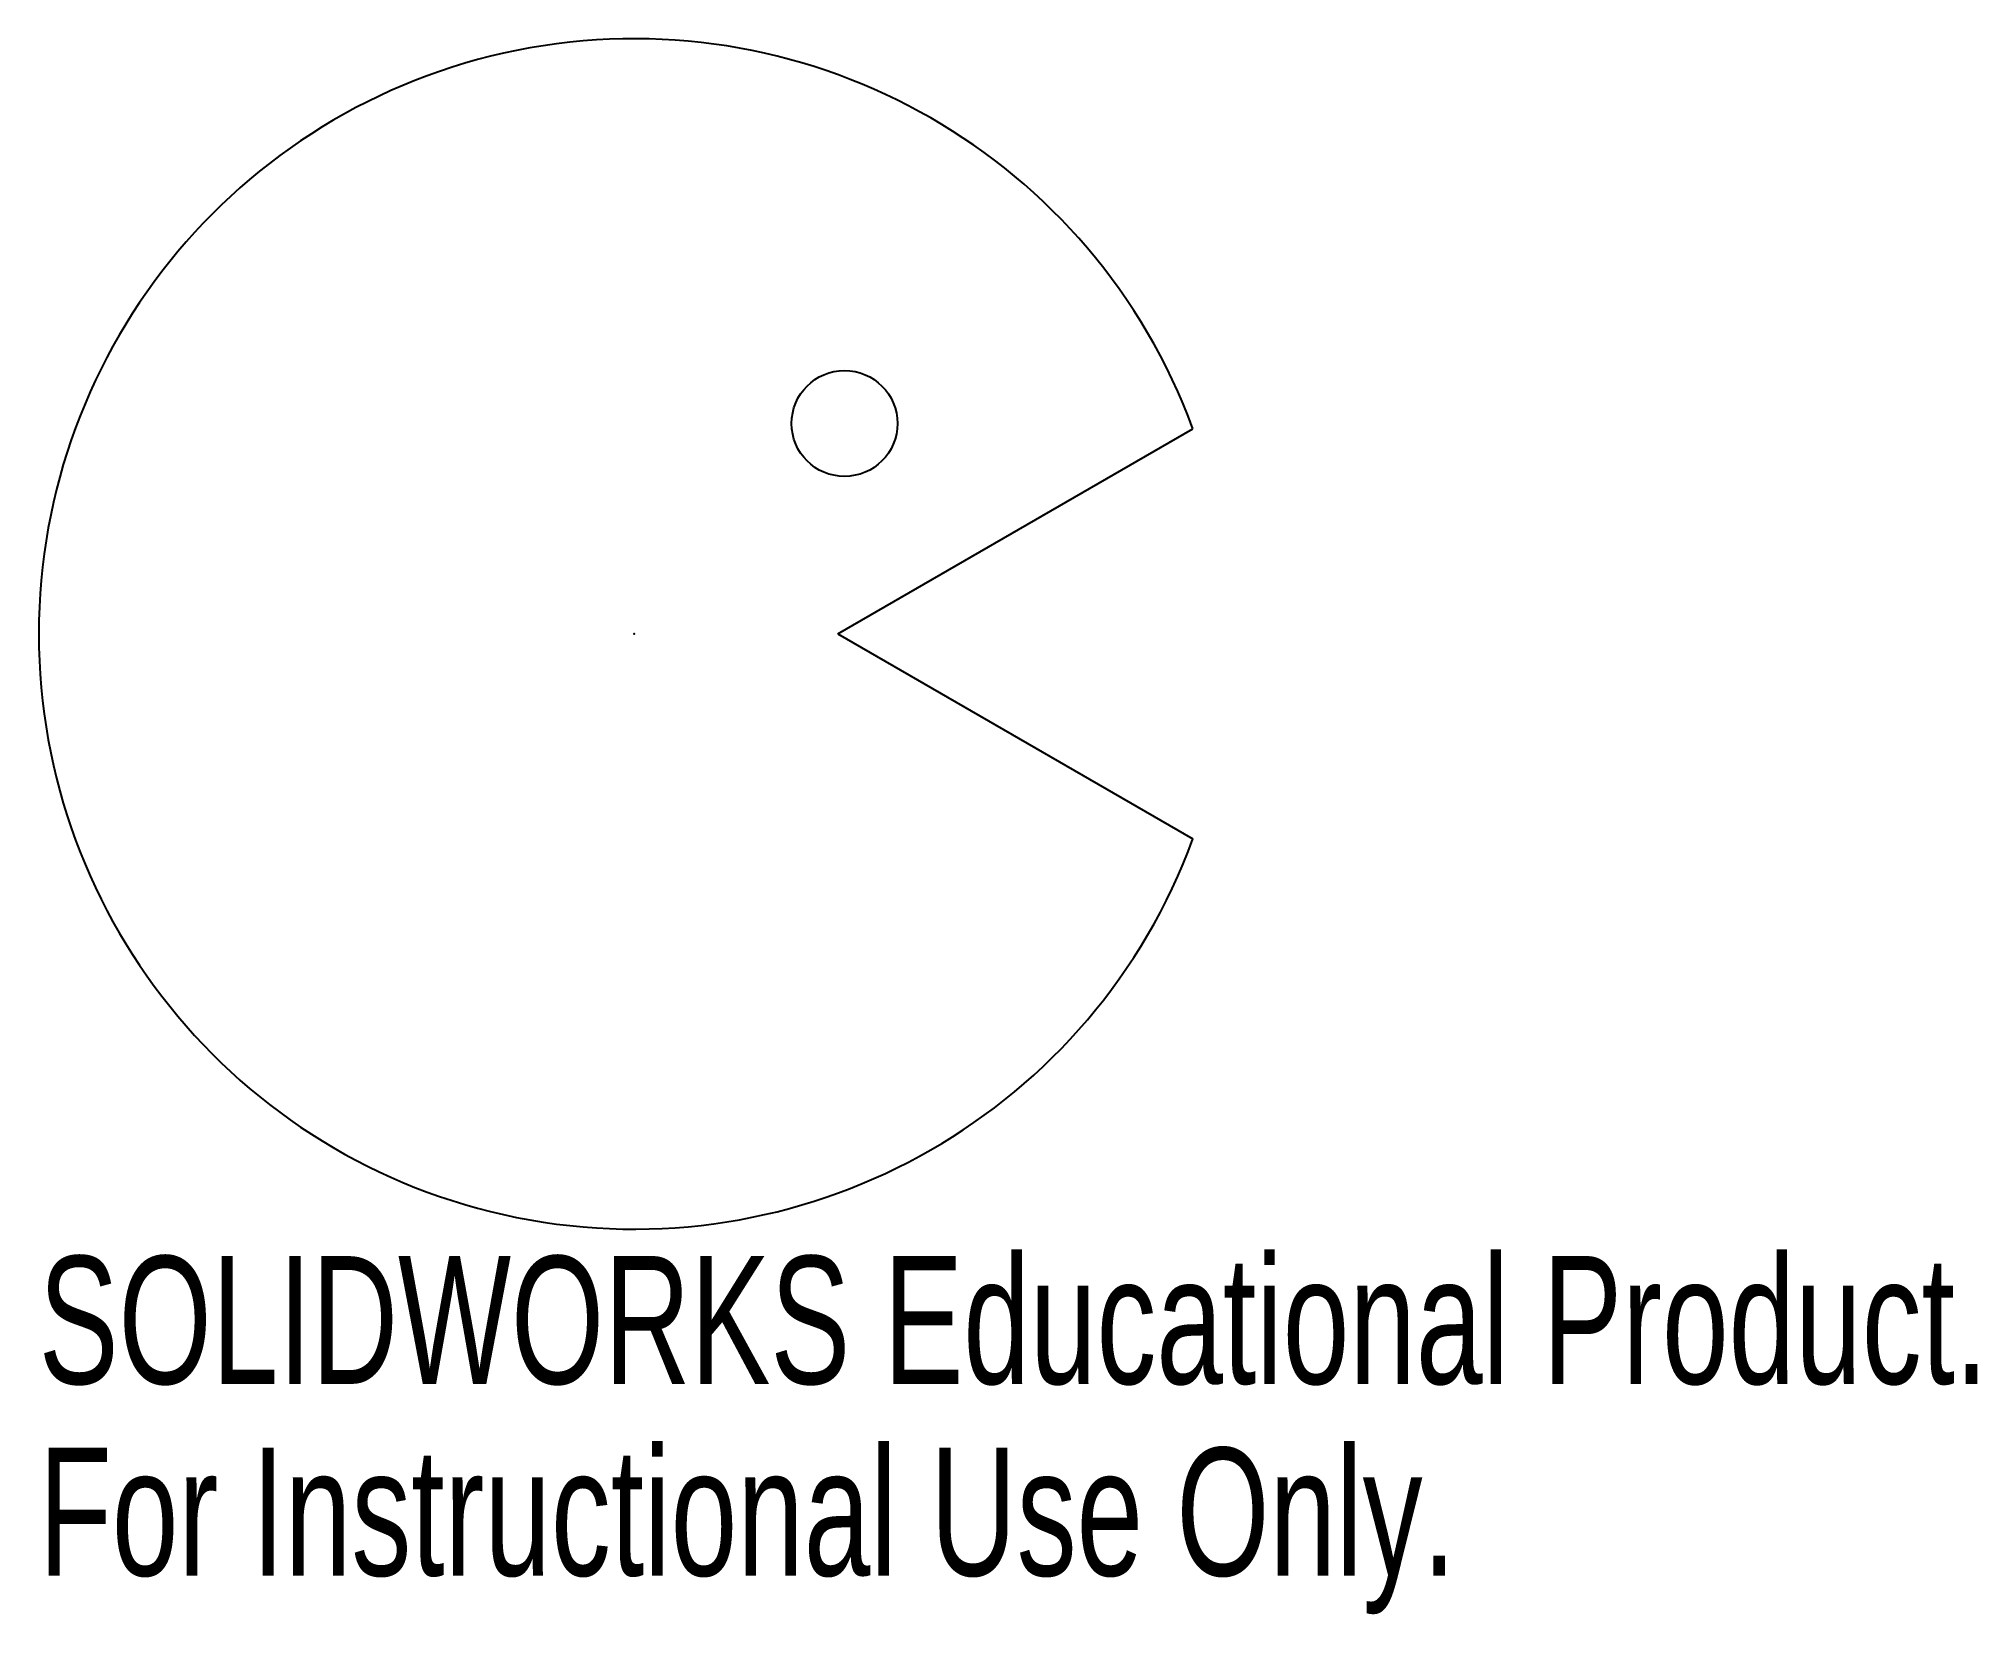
# Model space of a CAD drawing. Header units: millimetres. Extents: x -22.5 to 50.8, y -37.1 to 22.5.
import ezdxf

# ---------------------------------------------------------------- set-up
doc = ezdxf.new("R2010")
doc.units = ezdxf.units.MM
doc.header["$PDSIZE"] = -1
doc.styles.add('SLDTEXTSTYLE0', font='TXT', dxfattribs={"width": 0.7})

msp = doc.modelspace()

# ---------------------------------------------------------------- linework, layer by layer
at = {"color": 7, "linetype": 'Continuous'}
for q in [(21.123, 7.75), (21.123, -7.75)]:
    msp.add_line((7.7, 0), q, dxfattribs=at)
msp.add_circle((7.955, 7.955), 2, dxfattribs=at)
msp.add_arc((0, 0), 22.5, 20.14789, 339.85211, dxfattribs=at)
msp.add_point((0, 0), dxfattribs=at)

# ---------------------------------------------------------------- texts
at = {"color": 7, "linetype": 'Continuous', "char_height": 4.83362, "attachment_point": 1, "style": 'SLDTEXTSTYLE0'}
for s, insert in [('SOLIDWORKS Educational Product.', (-22.5, -23.52)), ('For Instructional Use Only.', (-22.5, -30.77))]:
    msp.add_mtext(s, dxfattribs=dict(at, insert=insert))

doc.saveas('drawing.dxf')
